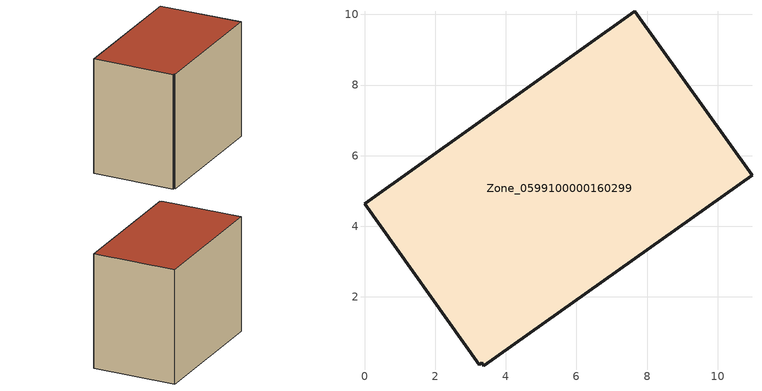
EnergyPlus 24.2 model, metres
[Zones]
Zone_0599100000160299
 floor ground (C_G): 7.66,10.09 10.97,5.45 3.38,0.05 3.32,0.14 3.25,0.09 0,4.64 z0
 wall outside (C_F): 10.97,5.45 7.66,10.09 0,4.64 3.25,0.09 3.32,0.14 3.38,0.05 10.97,5.45 z0:7.88
 roof outside (C_R): 0,4.64 3.25,0.09 3.32,0.14 3.38,0.05 10.97,5.45 7.66,10.09 z7.88
[BUILDING]
Pand.0599100000160299: North Axis=0; Terrain=City; Loads Convergence Tolerance Value=0.04; Temperature Convergence Tolerance Value=0.4; Solar Distribution=FullExterior; Maximum Number of Warmup Days=25; Minimum Number of Warmup Days=1
[Site:Location]
Rotterdam.The.Hague.AP_ZH_NLD Design_Conditions: Latitude=51.96; Longitude=4.45; Time Zone=1; Elevation=-4.5
[SITE:GROUNDTEMPERATURE:BUILDINGSURFACE]
18, 18, 18, 18, 18, 18, 18, 18, 18, 18, 18, 18
[MATERIAL] Thermal Absorptance=0.9; Solar Absorptance=0.7; Visible Absorptance=0.7
Name | Roughness | Thickness | Conductivity | Density | Specific Heat
G.TI.1975-1991 | MediumSmooth | 0.15 | 0.288461 | 540 | 1210
F.TI.1975-1991 | Rough | 0.3 | 0.230769 | 1920 | 840
R.TI.1975-1991 | MediumRough | 0.2 | 0.153846 | 1500 | 1000
[CONSTRUCTION]
C_G: G.TI.1975-1991
C_F: F.TI.1975-1991
C_R: R.TI.1975-1991
[ZONE]
Zone_0599100000160299: Type=1; Multiplier=1; Ceiling Height=Autocalculate; Volume=Autocalculate; Floor Area=autocalculate; Part of Total Floor Area=Yes
[ZONEINFILTRATION:DESIGNFLOWRATE]
Infil_Zone_0599100000160299: Zone or ZoneList or Space or SpaceList=Zone_0599100000160299; Schedule=AlwaysOn; Design Flow Rate Calculation Method=Flow/Area; Flow Rate per Floor Area=0.003; Constant Term Coefficient=1; Temperature Term Coefficient=0; Velocity Term Coefficient=0; Velocity Squared Term Coefficient=0
[HVACTEMPLATE:ZONE:IDEALLOADSAIRSYSTEM]
Zone_0599100000160299: Maximum Heating Supply Air Temperature=50; Minimum Cooling Supply Air Temperature=13; Maximum Heating Supply Air Humidity Ratio=0.0156; Minimum Cooling Supply Air Humidity Ratio=0.0077; Heating Limit=NoLimit; Cooling Limit=NoLimit; Dehumidification Control Type=ConstantSensibleHeatRatio; Cooling Sensible Heat Ratio=0.7; Dehumidification Setpoint=60; Humidification Control Type=None; Humidification Setpoint=30; Outdoor Air Method=None; Outdoor Air Flow Rate per Person=0.00944; Outdoor Air Flow Rate per Zone Floor Area=0; Outdoor Air Flow Rate per Zone=0; Demand Controlled Ventilation Type=None; Outdoor Air Economizer Type=NoEconomizer; Heat Recovery Type=None; Sensible Heat Recovery Effectiveness=0.7; Latent Heat Recovery Effectiveness=0.65
[ZONECONTROL:THERMOSTAT]
ThermostatControl_Zone_0599100000160299: Zone or ZoneList=Zone_0599100000160299; Control Type Schedule=DualSetpointControlType; Control 1=Thermostat_Zone_0599100000160299; Temperature Difference Between Cutout And Setpoint=0
[THERMOSTATSETPOINT:DUALSETPOINT]
Thermostat_Zone_0599100000160299: Heating Setpoint Temperature Schedule=HeatingSetpoint_Zone_0599100000160299; Cooling Setpoint Temperature Schedule=CoolingSetpoint_Zone_0599100000160299
[SCHEDULE:COMPACT]
HeatingSetpoint_Zone_0599100000160299: Through: 12/31, For: AllDays, Until: 24:00, 21
CoolingSetpoint_Zone_0599100000160299: Through: 12/31, For: AllDays, Until: 24:00, 24
DualSetpointControlType: Through: 12/31, For: AllDays, Until: 24:00, 4
AlwaysOn: Through: 12/31, For: AllDays, Until: 24:00, 1
